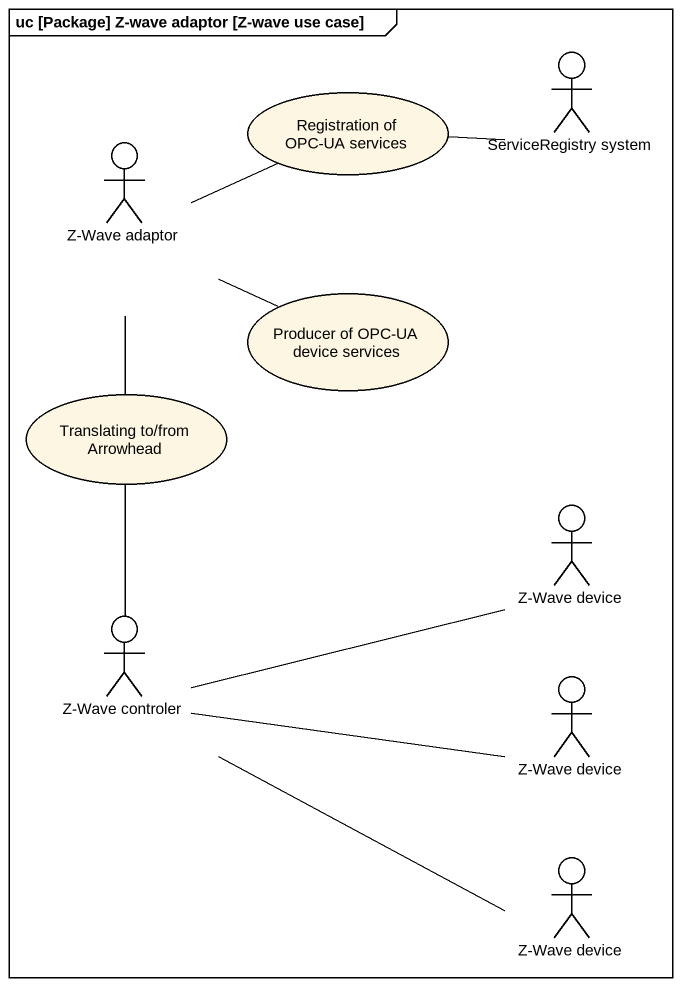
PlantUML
@startuml
mainframe uc [Package] Z-wave adaptor [Z-wave use case]
actor "ServiceRegistry system" as ServiceRegistry_system
actor "Z-Wave adaptor" as Z_Wave_adaptor
usecase "Registration of OPC-UA services" as Registration_of_OPC_UA
usecase "Producer of OPC-UA device services" as Producer_of_OPC_UA_device
usecase "Translating to/from Arrowhead" as Translating_to_from
actor "Z-Wave device" as Z_Wave_device
actor "Z-Wave controler" as Z_Wave_controler
actor "Z-Wave device" as Z_Wave_device_2
actor "Z-Wave device" as Z_Wave_device_3
Z_Wave_adaptor -right- Producer_of_OPC_UA_device
Registration_of_OPC_UA -right- ServiceRegistry_system
Registration_of_OPC_UA -left- Z_Wave_adaptor
Translating_to_from -up- Z_Wave_adaptor
Translating_to_from -- Z_Wave_controler
Z_Wave_device -left- Z_Wave_controler
Z_Wave_device_2 -left- Z_Wave_controler
Z_Wave_device_3 -left- Z_Wave_controler
@enduml
